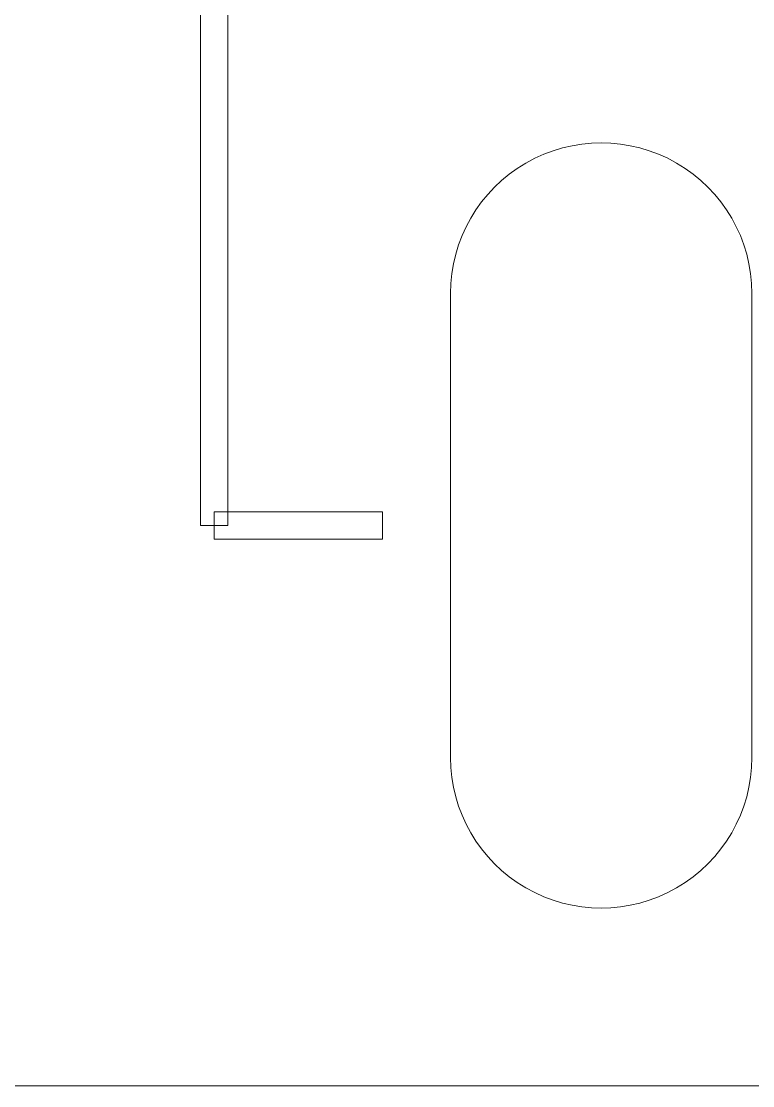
# Model space of a CAD drawing. Header units: millimetres. Extents: x -86 to 67, y -55 to 52.
# Drawn here: x -24.402 to -21.005, y -55.259 to -50.313 of the extents above; entities that cross this region are included whole.
import ezdxf

# ---------------------------------------------------------------- set-up
doc = ezdxf.new("R2010")
doc.units = ezdxf.units.MM
doc.header["$MEASUREMENT"] = 0
for name, color, linetype in [('BG_OUTLINE', 7, 'Continuous'), ('PG_SILKSCREEN_TOP', 7, 'Continuous'), ('PIN_TOP', 7, 'Continuous')]:
    doc.layers.add(name, color=color, linetype=linetype)

msp = doc.modelspace()

# ---------------------------------------------------------------- linework, layer by layer
at = {"layer": 'BG_OUTLINE', "color": 3, "lineweight": 9}
msp.add_open_spline([(-60.0926, 34.7331), (-60.0926, 34.7331), (63.7724, 34.7331), (63.7724, 34.7331), (63.7724, 34.7331), (64.585, 34.7336), (65.3646, 34.4113), (65.9396, 33.837), (65.9396, 33.837), (66.5146, 33.2627), (66.8379, 32.4797), (66.8384, 31.667), (66.8384, 31.667), (66.8384, 31.667), (66.8412, -52.28), (66.8412, -52.28), (66.8412, -52.28), (66.8412, -52.28), (66.8384, -52.1933), (66.8384, -52.1933), (66.8384, -52.1933), (66.8389, -53.006), (66.5166, -53.7856), (65.9424, -54.3606), (65.9424, -54.3606), (65.3681, -54.9356), (64.585, -55.2589), (63.7724, -55.2594), (63.7724, -55.2594), (63.7724, -55.2594), (-60.1869, -55.2594), (-60.1869, -55.2594), (-60.1869, -55.2594), (-60.1869, -55.2594), (-60.0853, -55.2518), (-60.0853, -55.2518), (-60.0853, -55.2518), (-60.8979, -55.2523), (-61.6775, -54.9299), (-62.2525, -54.3557), (-62.2525, -54.3557), (-62.8275, -53.7814), (-63.1508, -52.9984), (-63.1513, -52.1857), (-63.1513, -52.1857), (-63.1513, -52.1857), (-63.1587, 31.667), (-63.1587, 31.667), (-63.1587, 31.667), (-63.1592, 32.4797), (-62.8369, 33.2593), (-62.2626, 33.8343), (-62.2626, 33.8343), (-61.6883, 34.4093), (-60.9053, 34.7326), (-60.0926, 34.7331)], degree=3, knots=[0, 0, 0, 0, 0.071429, 0.071429, 0.071429, 0.071429, 0.142857, 0.142857, 0.142857, 0.142857, 0.214286, 0.214286, 0.214286, 0.214286, 0.285714, 0.285714, 0.285714, 0.285714, 0.357143, 0.357143, 0.357143, 0.357143, 0.428571, 0.428571, 0.428571, 0.428571, 0.5, 0.5, 0.5, 0.5, 0.571429, 0.571429, 0.571429, 0.571429, 0.642857, 0.642857, 0.642857, 0.642857, 0.714286, 0.714286, 0.714286, 0.714286, 0.785714, 0.785714, 0.785714, 0.785714, 0.857143, 0.857143, 0.857143, 0.857143, 0.928571, 0.928571, 0.928571, 0.928571, 1, 1, 1, 1], dxfattribs=at)
at = {"layer": 'PG_SILKSCREEN_TOP', "color": 6, "lineweight": 9}
for points in [[(-23.4432, -52.6559), (-23.4432, -52.6559), (-23.5702, -52.6559), (-23.5702, -52.6559), (-23.5702, -52.6559), (-23.5702, -52.6559), (-23.5702, -45.6559), (-23.5702, -45.6559), (-23.5702, -45.6559), (-23.5702, -45.6559), (-23.4432, -45.6559), (-23.4432, -45.6559), (-23.4432, -45.6559), (-23.4432, -45.6559), (-23.4432, -52.6559), (-23.4432, -52.6559)], [(-22.7244, -52.5924), (-22.7244, -52.5924), (-22.7244, -52.7194), (-22.7244, -52.7194), (-22.7244, -52.7194), (-22.7244, -52.7194), (-23.5067, -52.7194), (-23.5067, -52.7194), (-23.5067, -52.7194), (-23.5067, -52.7194), (-23.5067, -52.5924), (-23.5067, -52.5924), (-23.5067, -52.5924), (-23.5067, -52.5924), (-22.7244, -52.5924), (-22.7244, -52.5924)]]:
    msp.add_open_spline(points, degree=3, knots=[0, 0, 0, 0, 0.25, 0.25, 0.25, 0.25, 0.5, 0.5, 0.5, 0.5, 0.75, 0.75, 0.75, 0.75, 1, 1, 1, 1], dxfattribs=at)
at = {"layer": 'PIN_TOP', "lineweight": 9}
msp.add_open_spline([(-21.0084, -51.5779), (-21.0084, -51.5779), (-21.0084, -53.7338), (-21.0084, -53.7338), (-21.0084, -53.7338), (-21.0084, -53.9839), (-21.1418, -54.215), (-21.3584, -54.3401), (-21.3584, -54.3401), (-21.575, -54.4651), (-21.8418, -54.4651), (-22.0584, -54.3401), (-22.0584, -54.3401), (-22.275, -54.215), (-22.4084, -53.9839), (-22.4084, -53.7338), (-22.4084, -53.7338), (-22.4084, -53.7338), (-22.4084, -51.5779), (-22.4084, -51.5779), (-22.4084, -51.5779), (-22.4084, -51.3278), (-22.275, -51.0967), (-22.0584, -50.9717), (-22.0584, -50.9717), (-21.8418, -50.8466), (-21.575, -50.8466), (-21.3584, -50.9717), (-21.3584, -50.9717), (-21.1418, -51.0967), (-21.0084, -51.3278), (-21.0084, -51.5779)], degree=3, knots=[0, 0, 0, 0, 0.125, 0.125, 0.125, 0.125, 0.25, 0.25, 0.25, 0.25, 0.375, 0.375, 0.375, 0.375, 0.5, 0.5, 0.5, 0.5, 0.625, 0.625, 0.625, 0.625, 0.75, 0.75, 0.75, 0.75, 0.875, 0.875, 0.875, 0.875, 1, 1, 1, 1], dxfattribs=at)

doc.saveas('drawing.dxf')
